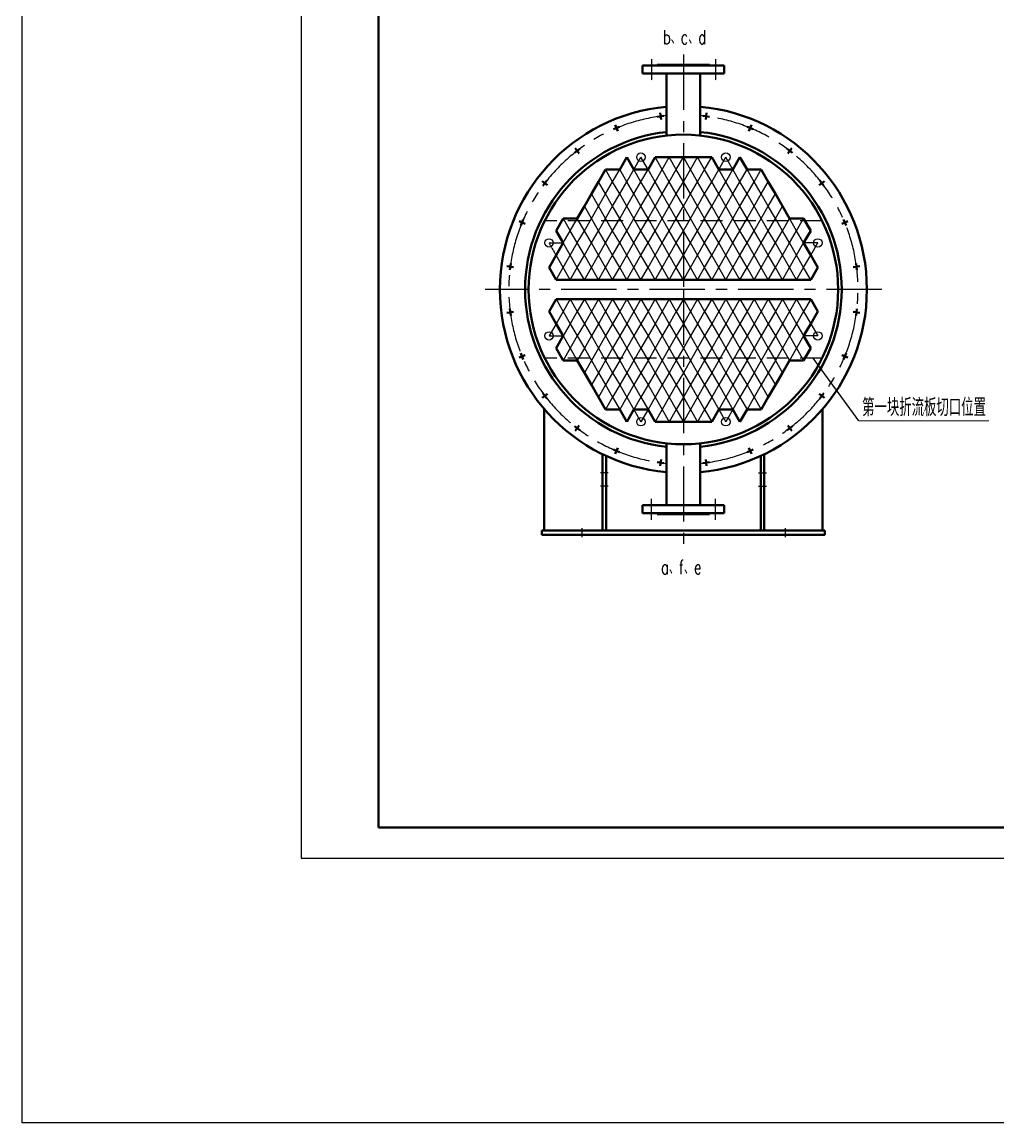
# Model space of a CAD drawing. Header units: millimetres. Extents: x -31412 to -3120, y -19513 to 5955.
# Drawn here: x -31412 to -29204, y -19513 to -17023 of the extents above; entities that cross this region are included whole.
import ezdxf

# ---------------------------------------------------------------- set-up
doc = ezdxf.new("R2010")
doc.units = ezdxf.units.MM
doc.linetypes.add('CENTER', pattern=[2, 1.25, -0.25, 0.25, -0.25])
doc.linetypes.add('DASHED', pattern=[0.75, 0.5, -0.25])
for name, color, linetype in [('CEN', 1, 'CENTER'), ('THN', 1, 'Continuous'), ('虚线', 4, 'DASHED')]:
    doc.layers.add(name, color=color, linetype=linetype)
for name, color, linetype, lineweight in [('文字层', 40, 'Continuous', 20), ('细线层', 11, 'Continuous', 25), ('边框+粗实线层', 2, 'Continuous', 40)]:
    doc.layers.add(name, color=color, linetype=linetype, lineweight=lineweight)
doc.styles.add('hztxt-0.8', font='romans.shx', dxfattribs={"width": 0.7, "bigfont": 'hztxt.shx'})

msp = doc.modelspace()

# ---------------------------------------------------------------- linework, layer by layer
at = {"layer": 'CEN', "ltscale": 100}
for p, q in [((-29915.855, -17096.988), (-29915.855, -17627.871)), ((-29467.165, -17627.871), (-30364.545, -17627.871)), ((-29915.855, -17627.871), (-29915.855, -18214.592))]:
    msp.add_line(p, q, dxfattribs=at)
at = {"layer": 'CEN'}
for p, q in [((-29988.355, -17106.871), (-29988.355, -17154.871)), ((-29843.355, -17106.871), (-29843.355, -17154.871)), ((-30219.855, -17522.732), (-30203.855, -17550.445)), ((-30219.855, -17522.732), (-30187.855, -17522.732)), ((-29611.855, -17522.732), (-29643.855, -17522.732)), ((-30219.855, -17733.009), (-30187.855, -17733.009)), ((-29611.855, -17733.009), (-29643.855, -17733.009)), ((-30085.855, -18042.871), (-30103.855, -18042.871)), ((-29745.855, -18042.871), (-29727.855, -18042.871)), ((-30085.855, -18072.871), (-30103.855, -18072.871)), ((-29745.855, -18072.871), (-29727.855, -18072.871)), ((-29988.355, -18148.871), (-29988.355, -18100.871)), ((-29843.355, -18148.871), (-29843.355, -18100.871)), ((-30145.855, -18167.871), (-30145.855, -18187.871)), ((-29685.855, -18167.871), (-29685.855, -18187.871))]:
    msp.add_line(p, q, dxfattribs=at)
at = {"layer": 'CEN', "ltscale": 100}
for start, end in [(95.520537, 264.479463), (275.520537, 84.479463)]:
    msp.add_arc((-29915.855, -17627.871), 395, start, end, dxfattribs=at)
at = {"layer": 'THN'}
for p, q in [((-30027.855, -17356.455), (-30011.855, -17328.742)), ((-29995.855, -17356.455), (-30011.855, -17328.742)), ((-29963.855, -17356.455), (-29979.855, -17328.742)), ((-29963.855, -17356.455), (-29947.855, -17328.742)), ((-29931.855, -17356.455), (-29947.855, -17328.742)), ((-29931.855, -17356.455), (-29915.855, -17328.742)), ((-29899.855, -17356.455), (-29915.855, -17328.742)), ((-29899.855, -17356.455), (-29883.855, -17328.742)), ((-29867.855, -17356.455), (-29883.855, -17328.742)), ((-29867.855, -17356.455), (-29851.855, -17328.742)), ((-29835.855, -17356.455), (-29819.855, -17328.742)), ((-29803.855, -17356.455), (-29819.855, -17328.742)), ((-30075.855, -17384.168), (-30091.855, -17356.455)), ((-30075.855, -17384.168), (-30059.855, -17356.455)), ((-30043.855, -17384.168), (-30059.855, -17356.455)), ((-30043.855, -17384.168), (-30027.855, -17356.455)), ((-30011.855, -17384.168), (-30027.855, -17356.455)), ((-30011.855, -17384.168), (-29995.855, -17356.455)), ((-29979.855, -17384.168), (-29995.855, -17356.455)), ((-29979.855, -17384.168), (-29963.855, -17356.455)), ((-29947.855, -17384.168), (-29963.855, -17356.455)), ((-29947.855, -17384.168), (-29931.855, -17356.455)), ((-29915.855, -17384.168), (-29931.855, -17356.455)), ((-29915.855, -17384.168), (-29899.855, -17356.455)), ((-29883.855, -17384.168), (-29899.855, -17356.455)), ((-29883.855, -17384.168), (-29867.855, -17356.455)), ((-29851.855, -17384.168), (-29867.855, -17356.455)), ((-29851.855, -17384.168), (-29835.855, -17356.455)), ((-29819.855, -17384.168), (-29835.855, -17356.455)), ((-29819.855, -17384.168), (-29803.855, -17356.455)), ((-29787.855, -17384.168), (-29803.855, -17356.455)), ((-29787.855, -17384.168), (-29771.855, -17356.455)), ((-29755.855, -17384.168), (-29771.855, -17356.455)), ((-29755.855, -17384.168), (-29739.855, -17356.455)), ((-30091.855, -17411.881), (-30107.855, -17384.168)), ((-30091.855, -17411.881), (-30075.855, -17384.168)), ((-30059.855, -17411.881), (-30075.855, -17384.168)), ((-30059.855, -17411.881), (-30043.855, -17384.168)), ((-30027.855, -17411.881), (-30043.855, -17384.168)), ((-30027.855, -17411.881), (-30011.855, -17384.168)), ((-29995.855, -17411.881), (-30011.855, -17384.168)), ((-29995.855, -17411.881), (-29979.855, -17384.168)), ((-29963.855, -17411.881), (-29979.855, -17384.168)), ((-29963.855, -17411.881), (-29947.855, -17384.168)), ((-29931.855, -17411.881), (-29947.855, -17384.168)), ((-29931.855, -17411.881), (-29915.855, -17384.168)), ((-29899.855, -17411.881), (-29915.855, -17384.168)), ((-29899.855, -17411.881), (-29883.855, -17384.168)), ((-29867.855, -17411.881), (-29883.855, -17384.168)), ((-29867.855, -17411.881), (-29851.855, -17384.168)), ((-29835.855, -17411.881), (-29851.855, -17384.168)), ((-29835.855, -17411.881), (-29819.855, -17384.168)), ((-29803.855, -17411.881), (-29819.855, -17384.168)), ((-29803.855, -17411.881), (-29787.855, -17384.168)), ((-29771.855, -17411.881), (-29787.855, -17384.168)), ((-29771.855, -17411.881), (-29755.855, -17384.168)), ((-29739.855, -17411.881), (-29755.855, -17384.168)), ((-29739.855, -17411.881), (-29723.855, -17384.168)), ((-30139.855, -17439.594), (-30123.855, -17411.881)), ((-30107.855, -17439.594), (-30123.855, -17411.881)), ((-30107.855, -17439.594), (-30091.855, -17411.881)), ((-30075.855, -17439.594), (-30091.855, -17411.881)), ((-30075.855, -17439.594), (-30059.855, -17411.881)), ((-30043.855, -17439.594), (-30059.855, -17411.881)), ((-30043.855, -17439.594), (-30027.855, -17411.881)), ((-30011.855, -17439.594), (-30027.855, -17411.881)), ((-30011.855, -17439.594), (-29995.855, -17411.881)), ((-29979.855, -17439.594), (-29995.855, -17411.881)), ((-29979.855, -17439.594), (-29963.855, -17411.881)), ((-29947.855, -17439.594), (-29963.855, -17411.881)), ((-29947.855, -17439.594), (-29931.855, -17411.881)), ((-29915.855, -17439.594), (-29931.855, -17411.881)), ((-29915.855, -17439.594), (-29899.855, -17411.881)), ((-29883.855, -17439.594), (-29899.855, -17411.881)), ((-29883.855, -17439.594), (-29867.855, -17411.881)), ((-29851.855, -17439.594), (-29867.855, -17411.881)), ((-29851.855, -17439.594), (-29835.855, -17411.881)), ((-29819.855, -17439.594), (-29835.855, -17411.881)), ((-29819.855, -17439.594), (-29803.855, -17411.881)), ((-29787.855, -17439.594), (-29803.855, -17411.881)), ((-29787.855, -17439.594), (-29771.855, -17411.881)), ((-29755.855, -17439.594), (-29771.855, -17411.881)), ((-29755.855, -17439.594), (-29739.855, -17411.881)), ((-29723.855, -17439.594), (-29739.855, -17411.881)), ((-29723.855, -17439.594), (-29707.855, -17411.881)), ((-30171.855, -17495.019), (-30139.855, -17439.594)), ((-30123.855, -17467.307), (-30139.855, -17439.594)), ((-30123.855, -17467.307), (-30107.855, -17439.594)), ((-30091.855, -17467.307), (-30107.855, -17439.594)), ((-30091.855, -17467.307), (-30075.855, -17439.594)), ((-30059.855, -17467.307), (-30075.855, -17439.594)), ((-30059.855, -17467.307), (-30043.855, -17439.594)), ((-30027.855, -17467.307), (-30043.855, -17439.594)), ((-30027.855, -17467.307), (-30011.855, -17439.594)), ((-29995.855, -17467.307), (-30011.855, -17439.594)), ((-29995.855, -17467.307), (-29979.855, -17439.594)), ((-29963.855, -17467.307), (-29979.855, -17439.594)), ((-29963.855, -17467.307), (-29947.855, -17439.594)), ((-29931.855, -17467.307), (-29947.855, -17439.594)), ((-29931.855, -17467.307), (-29915.855, -17439.594)), ((-29899.855, -17467.307), (-29915.855, -17439.594)), ((-29899.855, -17467.307), (-29883.855, -17439.594)), ((-29867.855, -17467.307), (-29883.855, -17439.594)), ((-29867.855, -17467.307), (-29851.855, -17439.594)), ((-29835.855, -17467.307), (-29851.855, -17439.594)), ((-29835.855, -17467.307), (-29819.855, -17439.594)), ((-29803.855, -17467.307), (-29819.855, -17439.594)), ((-29803.855, -17467.307), (-29787.855, -17439.594)), ((-29771.855, -17467.307), (-29787.855, -17439.594)), ((-29771.855, -17467.307), (-29755.855, -17439.594)), ((-29739.855, -17467.307), (-29755.855, -17439.594)), ((-29739.855, -17467.307), (-29723.855, -17439.594)), ((-29707.855, -17467.307), (-29723.855, -17439.594)), ((-29707.855, -17467.307), (-29691.855, -17439.594)), ((-29675.855, -17467.307), (-29691.855, -17439.594)), ((-30187.855, -17467.307), (-30171.855, -17495.019)), ((-30139.855, -17495.019), (-30155.855, -17467.307)), ((-30139.855, -17495.019), (-30123.855, -17467.307)), ((-30107.855, -17495.019), (-30123.855, -17467.307)), ((-30107.855, -17495.019), (-30091.855, -17467.307)), ((-30075.855, -17495.019), (-30091.855, -17467.307)), ((-30075.855, -17495.019), (-30059.855, -17467.307)), ((-30043.855, -17495.019), (-30059.855, -17467.307)), ((-30043.855, -17495.019), (-30027.855, -17467.307)), ((-30011.855, -17495.019), (-30027.855, -17467.307)), ((-30011.855, -17495.019), (-29995.855, -17467.307)), ((-29979.855, -17495.019), (-29995.855, -17467.307)), ((-29979.855, -17495.019), (-29963.855, -17467.307)), ((-29947.855, -17495.019), (-29963.855, -17467.307)), ((-29947.855, -17495.019), (-29931.855, -17467.307)), ((-29915.855, -17495.019), (-29931.855, -17467.307)), ((-29915.855, -17495.019), (-29899.855, -17467.307)), ((-29883.855, -17495.019), (-29899.855, -17467.307)), ((-29883.855, -17495.019), (-29867.855, -17467.307)), ((-29851.855, -17495.019), (-29867.855, -17467.307)), ((-29851.855, -17495.019), (-29835.855, -17467.307)), ((-29819.855, -17495.019), (-29835.855, -17467.307)), ((-29819.855, -17495.019), (-29803.855, -17467.307)), ((-29787.855, -17495.019), (-29803.855, -17467.307)), ((-29787.855, -17495.019), (-29771.855, -17467.307)), ((-29755.855, -17495.019), (-29771.855, -17467.307)), ((-29755.855, -17495.019), (-29739.855, -17467.307)), ((-29723.855, -17495.019), (-29739.855, -17467.307)), ((-29723.855, -17495.019), (-29707.855, -17467.307)), ((-29691.855, -17495.019), (-29707.855, -17467.307)), ((-29691.855, -17495.019), (-29675.855, -17467.307)), ((-29659.855, -17495.019), (-29675.855, -17467.307)), ((-29659.855, -17495.019), (-29643.855, -17467.307)), ((-30187.855, -17522.732), (-30171.855, -17495.019)), ((-30139.855, -17550.445), (-30171.855, -17495.019)), ((-30155.855, -17522.732), (-30139.855, -17495.019)), ((-30123.855, -17522.732), (-30139.855, -17495.019)), ((-30123.855, -17522.732), (-30107.855, -17495.019)), ((-30091.855, -17522.732), (-30107.855, -17495.019)), ((-30091.855, -17522.732), (-30075.855, -17495.019)), ((-30059.855, -17522.732), (-30075.855, -17495.019)), ((-30059.855, -17522.732), (-30043.855, -17495.019)), ((-30027.855, -17522.732), (-30043.855, -17495.019)), ((-30027.855, -17522.732), (-30011.855, -17495.019)), ((-29995.855, -17522.732), (-30011.855, -17495.019)), ((-29995.855, -17522.732), (-29979.855, -17495.019)), ((-29963.855, -17522.732), (-29979.855, -17495.019)), ((-29963.855, -17522.732), (-29947.855, -17495.019)), ((-29931.855, -17522.732), (-29947.855, -17495.019)), ((-29931.855, -17522.732), (-29915.855, -17495.019)), ((-29899.855, -17522.732), (-29915.855, -17495.019)), ((-29899.855, -17522.732), (-29883.855, -17495.019)), ((-29867.855, -17522.732), (-29883.855, -17495.019)), ((-29867.855, -17522.732), (-29851.855, -17495.019)), ((-29835.855, -17522.732), (-29851.855, -17495.019)), ((-29835.855, -17522.732), (-29819.855, -17495.019)), ((-29803.855, -17522.732), (-29819.855, -17495.019)), ((-29803.855, -17522.732), (-29787.855, -17495.019)), ((-29771.855, -17522.732), (-29787.855, -17495.019)), ((-29771.855, -17522.732), (-29755.855, -17495.019)), ((-29739.855, -17522.732), (-29755.855, -17495.019)), ((-29739.855, -17522.732), (-29723.855, -17495.019)), ((-29707.855, -17522.732), (-29723.855, -17495.019)), ((-29707.855, -17522.732), (-29691.855, -17495.019)), ((-29675.855, -17522.732), (-29691.855, -17495.019)), ((-29675.855, -17522.732), (-29659.855, -17495.019)), ((-29643.855, -17522.732), (-29659.855, -17495.019)), ((-30171.855, -17550.445), (-30187.855, -17522.732)), ((-30171.855, -17550.445), (-30155.855, -17522.732)), ((-30139.855, -17550.445), (-30123.855, -17522.732)), ((-30107.855, -17550.445), (-30123.855, -17522.732)), ((-30107.855, -17550.445), (-30091.855, -17522.732)), ((-30075.855, -17550.445), (-30091.855, -17522.732)), ((-30075.855, -17550.445), (-30059.855, -17522.732)), ((-30043.855, -17550.445), (-30059.855, -17522.732)), ((-30043.855, -17550.445), (-30027.855, -17522.732)), ((-30011.855, -17550.445), (-30027.855, -17522.732)), ((-30011.855, -17550.445), (-29995.855, -17522.732)), ((-29979.855, -17550.445), (-29995.855, -17522.732)), ((-29979.855, -17550.445), (-29963.855, -17522.732)), ((-29947.855, -17550.445), (-29963.855, -17522.732)), ((-29947.855, -17550.445), (-29931.855, -17522.732)), ((-29915.855, -17550.445), (-29931.855, -17522.732)), ((-29915.855, -17550.445), (-29899.855, -17522.732)), ((-29883.855, -17550.445), (-29899.855, -17522.732)), ((-29883.855, -17550.445), (-29867.855, -17522.732)), ((-29851.855, -17550.445), (-29867.855, -17522.732)), ((-29851.855, -17550.445), (-29835.855, -17522.732)), ((-29819.855, -17550.445), (-29835.855, -17522.732)), ((-29819.855, -17550.445), (-29803.855, -17522.732)), ((-29787.855, -17550.445), (-29803.855, -17522.732)), ((-29787.855, -17550.445), (-29771.855, -17522.732)), ((-29755.855, -17550.445), (-29771.855, -17522.732)), ((-29755.855, -17550.445), (-29739.855, -17522.732)), ((-29723.855, -17550.445), (-29739.855, -17522.732)), ((-29723.855, -17550.445), (-29707.855, -17522.732)), ((-29691.855, -17550.445), (-29707.855, -17522.732)), ((-29691.855, -17550.445), (-29675.855, -17522.732)), ((-29659.855, -17550.445), (-29675.855, -17522.732)), ((-29659.855, -17550.445), (-29643.855, -17522.732)), ((-29627.855, -17550.445), (-29611.855, -17522.732)), ((-30187.855, -17578.158), (-30203.855, -17550.445)), ((-30187.855, -17578.158), (-30171.855, -17550.445)), ((-30155.855, -17578.158), (-30171.855, -17550.445)), ((-30155.855, -17578.158), (-30139.855, -17550.445)), ((-30123.855, -17578.158), (-30139.855, -17550.445)), ((-30123.855, -17578.158), (-30107.855, -17550.445)), ((-30091.855, -17578.158), (-30107.855, -17550.445)), ((-30091.855, -17578.158), (-30075.855, -17550.445)), ((-30059.855, -17578.158), (-30075.855, -17550.445)), ((-30059.855, -17578.158), (-30043.855, -17550.445)), ((-30027.855, -17578.158), (-30043.855, -17550.445)), ((-30027.855, -17578.158), (-30011.855, -17550.445)), ((-29995.855, -17578.158), (-30011.855, -17550.445)), ((-29995.855, -17578.158), (-29979.855, -17550.445)), ((-29963.855, -17578.158), (-29979.855, -17550.445)), ((-29963.855, -17578.158), (-29947.855, -17550.445)), ((-29931.855, -17578.158), (-29947.855, -17550.445)), ((-29931.855, -17578.158), (-29915.855, -17550.445)), ((-29899.855, -17578.158), (-29915.855, -17550.445)), ((-29899.855, -17578.158), (-29883.855, -17550.445)), ((-29867.855, -17578.158), (-29883.855, -17550.445)), ((-29867.855, -17578.158), (-29851.855, -17550.445)), ((-29835.855, -17578.158), (-29851.855, -17550.445)), ((-29835.855, -17578.158), (-29819.855, -17550.445)), ((-29803.855, -17578.158), (-29819.855, -17550.445)), ((-29803.855, -17578.158), (-29787.855, -17550.445)), ((-29771.855, -17578.158), (-29787.855, -17550.445)), ((-29771.855, -17578.158), (-29755.855, -17550.445)), ((-29739.855, -17578.158), (-29755.855, -17550.445)), ((-29739.855, -17578.158), (-29723.855, -17550.445)), ((-29707.855, -17578.158), (-29723.855, -17550.445)), ((-29707.855, -17578.158), (-29691.855, -17550.445)), ((-29675.855, -17578.158), (-29691.855, -17550.445)), ((-29675.855, -17578.158), (-29659.855, -17550.445)), ((-29643.855, -17578.158), (-29659.855, -17550.445)), ((-29643.855, -17578.158), (-29627.855, -17550.445)), ((-30203.855, -17605.871), (-30187.855, -17578.158)), ((-30171.855, -17605.871), (-30187.855, -17578.158)), ((-30171.855, -17605.871), (-30155.855, -17578.158)), ((-30139.855, -17605.871), (-30155.855, -17578.158)), ((-30139.855, -17605.871), (-30123.855, -17578.158)), ((-30107.855, -17605.871), (-30123.855, -17578.158)), ((-30107.855, -17605.871), (-30091.855, -17578.158)), ((-30075.855, -17605.871), (-30091.855, -17578.158)), ((-30075.855, -17605.871), (-30059.855, -17578.158)), ((-30043.855, -17605.871), (-30059.855, -17578.158)), ((-30043.855, -17605.871), (-30027.855, -17578.158)), ((-30011.855, -17605.871), (-30027.855, -17578.158)), ((-30011.855, -17605.871), (-29995.855, -17578.158)), ((-29979.855, -17605.871), (-29995.855, -17578.158)), ((-29979.855, -17605.871), (-29963.855, -17578.158)), ((-29947.855, -17605.871), (-29963.855, -17578.158)), ((-29947.855, -17605.871), (-29931.855, -17578.158)), ((-29915.855, -17605.871), (-29931.855, -17578.158)), ((-29915.855, -17605.871), (-29899.855, -17578.158)), ((-29883.855, -17605.871), (-29899.855, -17578.158)), ((-29883.855, -17605.871), (-29867.855, -17578.158)), ((-29851.855, -17605.871), (-29867.855, -17578.158)), ((-29851.855, -17605.871), (-29835.855, -17578.158)), ((-29819.855, -17605.871), (-29835.855, -17578.158)), ((-29819.855, -17605.871), (-29803.855, -17578.158)), ((-29787.855, -17605.871), (-29803.855, -17578.158)), ((-29787.855, -17605.871), (-29771.855, -17578.158)), ((-29755.855, -17605.871), (-29771.855, -17578.158)), ((-29755.855, -17605.871), (-29739.855, -17578.158)), ((-29723.855, -17605.871), (-29739.855, -17578.158)), ((-29723.855, -17605.871), (-29707.855, -17578.158)), ((-29691.855, -17605.871), (-29707.855, -17578.158)), ((-29691.855, -17605.871), (-29675.855, -17578.158)), ((-29659.855, -17605.871), (-29675.855, -17578.158)), ((-29659.855, -17605.871), (-29643.855, -17578.158)), ((-29627.855, -17605.871), (-29643.855, -17578.158)), ((-30203.855, -17649.871), (-30187.855, -17677.583)), ((-30171.855, -17649.871), (-30187.855, -17677.583)), ((-30171.855, -17649.871), (-30155.855, -17677.583)), ((-30139.855, -17649.871), (-30155.855, -17677.583)), ((-30139.855, -17649.871), (-30123.855, -17677.583)), ((-30107.855, -17649.871), (-30123.855, -17677.583)), ((-30107.855, -17649.871), (-30091.855, -17677.583)), ((-30075.855, -17649.871), (-30091.855, -17677.583)), ((-30075.855, -17649.871), (-30059.855, -17677.583)), ((-30043.855, -17649.871), (-30059.855, -17677.583)), ((-30043.855, -17649.871), (-30027.855, -17677.583)), ((-30011.855, -17649.871), (-30027.855, -17677.583)), ((-30011.855, -17649.871), (-29995.855, -17677.583)), ((-29979.855, -17649.871), (-29995.855, -17677.583)), ((-29979.855, -17649.871), (-29963.855, -17677.583)), ((-29947.855, -17649.871), (-29963.855, -17677.583)), ((-29947.855, -17649.871), (-29931.855, -17677.583)), ((-29915.855, -17649.871), (-29931.855, -17677.583)), ((-29915.855, -17649.871), (-29899.855, -17677.583)), ((-29883.855, -17649.871), (-29899.855, -17677.583)), ((-29883.855, -17649.871), (-29867.855, -17677.583)), ((-29851.855, -17649.871), (-29867.855, -17677.583)), ((-29851.855, -17649.871), (-29835.855, -17677.583)), ((-29819.855, -17649.871), (-29835.855, -17677.583)), ((-29819.855, -17649.871), (-29803.855, -17677.583)), ((-29787.855, -17649.871), (-29803.855, -17677.583)), ((-29787.855, -17649.871), (-29771.855, -17677.583)), ((-29755.855, -17649.871), (-29771.855, -17677.583)), ((-29755.855, -17649.871), (-29739.855, -17677.583)), ((-29723.855, -17649.871), (-29739.855, -17677.583)), ((-29723.855, -17649.871), (-29707.855, -17677.583)), ((-29691.855, -17649.871), (-29707.855, -17677.583)), ((-29691.855, -17649.871), (-29675.855, -17677.583)), ((-29659.855, -17649.871), (-29675.855, -17677.583)), ((-29659.855, -17649.871), (-29643.855, -17677.583)), ((-29627.855, -17649.871), (-29643.855, -17677.583)), ((-30187.855, -17677.583), (-30203.855, -17705.296)), ((-30187.855, -17677.583), (-30171.855, -17705.296)), ((-30155.855, -17677.583), (-30171.855, -17705.296)), ((-30155.855, -17677.583), (-30139.855, -17705.296)), ((-30123.855, -17677.583), (-30139.855, -17705.296)), ((-30123.855, -17677.583), (-30107.855, -17705.296)), ((-30091.855, -17677.583), (-30107.855, -17705.296)), ((-30091.855, -17677.583), (-30075.855, -17705.296)), ((-30059.855, -17677.583), (-30075.855, -17705.296)), ((-30059.855, -17677.583), (-30043.855, -17705.296)), ((-30027.855, -17677.583), (-30043.855, -17705.296)), ((-30027.855, -17677.583), (-30011.855, -17705.296)), ((-29995.855, -17677.583), (-30011.855, -17705.296)), ((-29995.855, -17677.583), (-29979.855, -17705.296)), ((-29963.855, -17677.583), (-29979.855, -17705.296)), ((-29963.855, -17677.583), (-29947.855, -17705.296)), ((-29931.855, -17677.583), (-29947.855, -17705.296)), ((-29931.855, -17677.583), (-29915.855, -17705.296)), ((-29899.855, -17677.583), (-29915.855, -17705.296)), ((-29899.855, -17677.583), (-29883.855, -17705.296)), ((-29867.855, -17677.583), (-29883.855, -17705.296)), ((-29867.855, -17677.583), (-29851.855, -17705.296)), ((-29835.855, -17677.583), (-29851.855, -17705.296)), ((-29835.855, -17677.583), (-29819.855, -17705.296)), ((-29803.855, -17677.583), (-29819.855, -17705.296)), ((-29803.855, -17677.583), (-29787.855, -17705.296)), ((-29771.855, -17677.583), (-29787.855, -17705.296)), ((-29771.855, -17677.583), (-29755.855, -17705.296)), ((-29739.855, -17677.583), (-29755.855, -17705.296)), ((-29739.855, -17677.583), (-29723.855, -17705.296)), ((-29707.855, -17677.583), (-29723.855, -17705.296)), ((-29707.855, -17677.583), (-29691.855, -17705.296)), ((-29675.855, -17677.583), (-29691.855, -17705.296)), ((-29675.855, -17677.583), (-29659.855, -17705.296)), ((-29643.855, -17677.583), (-29659.855, -17705.296)), ((-29643.855, -17677.583), (-29627.855, -17705.296)), ((-30203.855, -17705.296), (-30219.855, -17733.009)), ((-30171.855, -17705.296), (-30187.855, -17733.009)), ((-30171.855, -17705.296), (-30155.855, -17733.009)), ((-30139.855, -17705.296), (-30155.855, -17733.009)), ((-30139.855, -17705.296), (-30123.855, -17733.009)), ((-30107.855, -17705.296), (-30123.855, -17733.009)), ((-30107.855, -17705.296), (-30091.855, -17733.009)), ((-30075.855, -17705.296), (-30091.855, -17733.009)), ((-30075.855, -17705.296), (-30059.855, -17733.009)), ((-30043.855, -17705.296), (-30059.855, -17733.009)), ((-30043.855, -17705.296), (-30027.855, -17733.009)), ((-30011.855, -17705.296), (-30027.855, -17733.009)), ((-30011.855, -17705.296), (-29995.855, -17733.009)), ((-29979.855, -17705.296), (-29995.855, -17733.009)), ((-29979.855, -17705.296), (-29963.855, -17733.009)), ((-29947.855, -17705.296), (-29963.855, -17733.009)), ((-29947.855, -17705.296), (-29931.855, -17733.009)), ((-29915.855, -17705.296), (-29931.855, -17733.009)), ((-29915.855, -17705.296), (-29899.855, -17733.009)), ((-29883.855, -17705.296), (-29899.855, -17733.009)), ((-29883.855, -17705.296), (-29867.855, -17733.009)), ((-29851.855, -17705.296), (-29867.855, -17733.009)), ((-29851.855, -17705.296), (-29835.855, -17733.009)), ((-29819.855, -17705.296), (-29835.855, -17733.009)), ((-29819.855, -17705.296), (-29803.855, -17733.009)), ((-29787.855, -17705.296), (-29803.855, -17733.009)), ((-29787.855, -17705.296), (-29771.855, -17733.009)), ((-29755.855, -17705.296), (-29771.855, -17733.009)), ((-29755.855, -17705.296), (-29739.855, -17733.009)), ((-29723.855, -17705.296), (-29739.855, -17733.009)), ((-29723.855, -17705.296), (-29707.855, -17733.009)), ((-29691.855, -17705.296), (-29707.855, -17733.009)), ((-29691.855, -17705.296), (-29675.855, -17733.009)), ((-29659.855, -17705.296), (-29675.855, -17733.009)), ((-29659.855, -17705.296), (-29643.855, -17733.009)), ((-29627.855, -17705.296), (-29611.855, -17733.009)), ((-30187.855, -17733.009), (-30171.855, -17760.722)), ((-30155.855, -17733.009), (-30171.855, -17760.722)), ((-30155.855, -17733.009), (-30139.855, -17760.722)), ((-30123.855, -17733.009), (-30139.855, -17760.722)), ((-30123.855, -17733.009), (-30107.855, -17760.722)), ((-30091.855, -17733.009), (-30107.855, -17760.722)), ((-30091.855, -17733.009), (-30075.855, -17760.722)), ((-30059.855, -17733.009), (-30075.855, -17760.722)), ((-30059.855, -17733.009), (-30043.855, -17760.722)), ((-30027.855, -17733.009), (-30043.855, -17760.722)), ((-30027.855, -17733.009), (-30011.855, -17760.722)), ((-29995.855, -17733.009), (-30011.855, -17760.722)), ((-29995.855, -17733.009), (-29979.855, -17760.722)), ((-29963.855, -17733.009), (-29979.855, -17760.722)), ((-29963.855, -17733.009), (-29947.855, -17760.722)), ((-29931.855, -17733.009), (-29947.855, -17760.722)), ((-29931.855, -17733.009), (-29915.855, -17760.722)), ((-29899.855, -17733.009), (-29915.855, -17760.722)), ((-29899.855, -17733.009), (-29883.855, -17760.722)), ((-29867.855, -17733.009), (-29883.855, -17760.722)), ((-29867.855, -17733.009), (-29851.855, -17760.722)), ((-29835.855, -17733.009), (-29851.855, -17760.722)), ((-29835.855, -17733.009), (-29819.855, -17760.722)), ((-29803.855, -17733.009), (-29819.855, -17760.722)), ((-29803.855, -17733.009), (-29787.855, -17760.722)), ((-29771.855, -17733.009), (-29787.855, -17760.722)), ((-29771.855, -17733.009), (-29755.855, -17760.722)), ((-29739.855, -17733.009), (-29755.855, -17760.722)), ((-29739.855, -17733.009), (-29723.855, -17760.722)), ((-29707.855, -17733.009), (-29723.855, -17760.722)), ((-29707.855, -17733.009), (-29691.855, -17760.722)), ((-29675.855, -17733.009), (-29691.855, -17760.722)), ((-29675.855, -17733.009), (-29659.855, -17760.722)), ((-29643.855, -17733.009), (-29659.855, -17760.722)), ((-30171.855, -17760.722), (-30187.855, -17788.435)), ((-30171.855, -17760.722), (-30155.855, -17788.435)), ((-30139.855, -17760.722), (-30155.855, -17788.435)), ((-30139.855, -17760.722), (-30123.855, -17788.435)), ((-30107.855, -17760.722), (-30123.855, -17788.435)), ((-30107.855, -17760.722), (-30091.855, -17788.435)), ((-30075.855, -17760.722), (-30091.855, -17788.435)), ((-30075.855, -17760.722), (-30059.855, -17788.435)), ((-30043.855, -17760.722), (-30059.855, -17788.435)), ((-30043.855, -17760.722), (-30027.855, -17788.435)), ((-30011.855, -17760.722), (-30027.855, -17788.435)), ((-30011.855, -17760.722), (-29995.855, -17788.435)), ((-29979.855, -17760.722), (-29995.855, -17788.435)), ((-29979.855, -17760.722), (-29963.855, -17788.435)), ((-29947.855, -17760.722), (-29963.855, -17788.435)), ((-29947.855, -17760.722), (-29931.855, -17788.435)), ((-29915.855, -17760.722), (-29931.855, -17788.435)), ((-29915.855, -17760.722), (-29899.855, -17788.435)), ((-29883.855, -17760.722), (-29899.855, -17788.435)), ((-29883.855, -17760.722), (-29867.855, -17788.435)), ((-29851.855, -17760.722), (-29867.855, -17788.435)), ((-29851.855, -17760.722), (-29835.855, -17788.435)), ((-29819.855, -17760.722), (-29835.855, -17788.435)), ((-29819.855, -17760.722), (-29803.855, -17788.435)), ((-29787.855, -17760.722), (-29803.855, -17788.435)), ((-29787.855, -17760.722), (-29771.855, -17788.435)), ((-29755.855, -17760.722), (-29771.855, -17788.435)), ((-29755.855, -17760.722), (-29739.855, -17788.435)), ((-29723.855, -17760.722), (-29739.855, -17788.435)), ((-29723.855, -17760.722), (-29707.855, -17788.435)), ((-29691.855, -17760.722), (-29707.855, -17788.435)), ((-29691.855, -17760.722), (-29675.855, -17788.435)), ((-29659.855, -17760.722), (-29675.855, -17788.435)), ((-29659.855, -17760.722), (-29643.855, -17788.435)), ((-30155.855, -17788.435), (-30139.855, -17816.147)), ((-30123.855, -17788.435), (-30139.855, -17816.147)), ((-30123.855, -17788.435), (-30107.855, -17816.147)), ((-30091.855, -17788.435), (-30107.855, -17816.147)), ((-30091.855, -17788.435), (-30075.855, -17816.147)), ((-30059.855, -17788.435), (-30075.855, -17816.147)), ((-30059.855, -17788.435), (-30043.855, -17816.147)), ((-30027.855, -17788.435), (-30043.855, -17816.147)), ((-30027.855, -17788.435), (-30011.855, -17816.147)), ((-29995.855, -17788.435), (-30011.855, -17816.147)), ((-29995.855, -17788.435), (-29979.855, -17816.147)), ((-29963.855, -17788.435), (-29979.855, -17816.147)), ((-29963.855, -17788.435), (-29947.855, -17816.147)), ((-29931.855, -17788.435), (-29947.855, -17816.147)), ((-29931.855, -17788.435), (-29915.855, -17816.147)), ((-29899.855, -17788.435), (-29915.855, -17816.147)), ((-29899.855, -17788.435), (-29883.855, -17816.147)), ((-29867.855, -17788.435), (-29883.855, -17816.147)), ((-29867.855, -17788.435), (-29851.855, -17816.147)), ((-29835.855, -17788.435), (-29851.855, -17816.147)), ((-29835.855, -17788.435), (-29819.855, -17816.147)), ((-29803.855, -17788.435), (-29819.855, -17816.147)), ((-29803.855, -17788.435), (-29787.855, -17816.147)), ((-29771.855, -17788.435), (-29787.855, -17816.147)), ((-29771.855, -17788.435), (-29755.855, -17816.147)), ((-29739.855, -17788.435), (-29755.855, -17816.147)), ((-29739.855, -17788.435), (-29723.855, -17816.147)), ((-29707.855, -17788.435), (-29723.855, -17816.147)), ((-29707.855, -17788.435), (-29691.855, -17816.147)), ((-29675.855, -17788.435), (-29691.855, -17816.147)), ((-30139.855, -17816.147), (-30123.855, -17843.86)), ((-30107.855, -17816.147), (-30123.855, -17843.86)), ((-30107.855, -17816.147), (-30091.855, -17843.86)), ((-30075.855, -17816.147), (-30091.855, -17843.86)), ((-30075.855, -17816.147), (-30059.855, -17843.86)), ((-30043.855, -17816.147), (-30059.855, -17843.86)), ((-30043.855, -17816.147), (-30027.855, -17843.86)), ((-30011.855, -17816.147), (-30027.855, -17843.86)), ((-30011.855, -17816.147), (-29995.855, -17843.86)), ((-29979.855, -17816.147), (-29995.855, -17843.86)), ((-29979.855, -17816.147), (-29963.855, -17843.86)), ((-29947.855, -17816.147), (-29963.855, -17843.86)), ((-29947.855, -17816.147), (-29931.855, -17843.86)), ((-29915.855, -17816.147), (-29931.855, -17843.86)), ((-29915.855, -17816.147), (-29899.855, -17843.86)), ((-29883.855, -17816.147), (-29899.855, -17843.86)), ((-29883.855, -17816.147), (-29867.855, -17843.86)), ((-29851.855, -17816.147), (-29867.855, -17843.86)), ((-29851.855, -17816.147), (-29835.855, -17843.86)), ((-29819.855, -17816.147), (-29835.855, -17843.86)), ((-29819.855, -17816.147), (-29803.855, -17843.86)), ((-29787.855, -17816.147), (-29803.855, -17843.86)), ((-29787.855, -17816.147), (-29771.855, -17843.86)), ((-29755.855, -17816.147), (-29771.855, -17843.86)), ((-29755.855, -17816.147), (-29739.855, -17843.86)), ((-29723.855, -17816.147), (-29739.855, -17843.86)), ((-29723.855, -17816.147), (-29707.855, -17843.86)), ((-30091.855, -17843.86), (-30107.855, -17871.573)), ((-30091.855, -17843.86), (-30075.855, -17871.573)), ((-30059.855, -17843.86), (-30075.855, -17871.573)), ((-30059.855, -17843.86), (-30043.855, -17871.573)), ((-30027.855, -17843.86), (-30043.855, -17871.573)), ((-30027.855, -17843.86), (-30011.855, -17871.573)), ((-29995.855, -17843.86), (-30011.855, -17871.573)), ((-29995.855, -17843.86), (-29979.855, -17871.573)), ((-29963.855, -17843.86), (-29979.855, -17871.573)), ((-29963.855, -17843.86), (-29947.855, -17871.573)), ((-29931.855, -17843.86), (-29947.855, -17871.573)), ((-29931.855, -17843.86), (-29915.855, -17871.573)), ((-29899.855, -17843.86), (-29915.855, -17871.573)), ((-29899.855, -17843.86), (-29883.855, -17871.573)), ((-29867.855, -17843.86), (-29883.855, -17871.573)), ((-29867.855, -17843.86), (-29851.855, -17871.573)), ((-29835.855, -17843.86), (-29851.855, -17871.573)), ((-29835.855, -17843.86), (-29819.855, -17871.573)), ((-29803.855, -17843.86), (-29819.855, -17871.573)), ((-29803.855, -17843.86), (-29787.855, -17871.573)), ((-29771.855, -17843.86), (-29787.855, -17871.573)), ((-29771.855, -17843.86), (-29755.855, -17871.573)), ((-29739.855, -17843.86), (-29755.855, -17871.573)), ((-29739.855, -17843.86), (-29723.855, -17871.573)), ((-30075.855, -17871.573), (-30091.855, -17899.286)), ((-30075.855, -17871.573), (-30059.855, -17899.286)), ((-30043.855, -17871.573), (-30059.855, -17899.286)), ((-30043.855, -17871.573), (-30027.855, -17899.286)), ((-30011.855, -17871.573), (-30027.855, -17899.286)), ((-30011.855, -17871.573), (-29995.855, -17899.286)), ((-29979.855, -17871.573), (-29995.855, -17899.286)), ((-29979.855, -17871.573), (-29963.855, -17899.286)), ((-29947.855, -17871.573), (-29963.855, -17899.286)), ((-29947.855, -17871.573), (-29931.855, -17899.286)), ((-29915.855, -17871.573), (-29931.855, -17899.286)), ((-29915.855, -17871.573), (-29899.855, -17899.286)), ((-29883.855, -17871.573), (-29899.855, -17899.286)), ((-29883.855, -17871.573), (-29867.855, -17899.286)), ((-29851.855, -17871.573), (-29867.855, -17899.286)), ((-29851.855, -17871.573), (-29835.855, -17899.286)), ((-29819.855, -17871.573), (-29835.855, -17899.286)), ((-29819.855, -17871.573), (-29803.855, -17899.286)), ((-29787.855, -17871.573), (-29803.855, -17899.286)), ((-29787.855, -17871.573), (-29771.855, -17899.286)), ((-29755.855, -17871.573), (-29771.855, -17899.286)), ((-29755.855, -17871.573), (-29739.855, -17899.286)), ((-30027.855, -17899.286), (-30011.855, -17926.999)), ((-29995.855, -17899.286), (-30011.855, -17926.999)), ((-29963.855, -17899.286), (-29979.855, -17926.999)), ((-29963.855, -17899.286), (-29947.855, -17926.999)), ((-29931.855, -17899.286), (-29947.855, -17926.999)), ((-29931.855, -17899.286), (-29915.855, -17926.999)), ((-29899.855, -17899.286), (-29915.855, -17926.999)), ((-29899.855, -17899.286), (-29883.855, -17926.999)), ((-29867.855, -17899.286), (-29883.855, -17926.999)), ((-29867.855, -17899.286), (-29851.855, -17926.999)), ((-29835.855, -17899.286), (-29819.855, -17926.999)), ((-29803.855, -17899.286), (-29819.855, -17926.999))]:
    msp.add_line(p, q, dxfattribs=at)
at = {"layer": '文字层'}
msp.add_line((-29518.88, -17925.288), (-29224.943, -17925.288), dxfattribs=at)
at = {"layer": '细线层'}
msp.add_line((-29518.88, -17925.288), (-29622.455, -17782.871), dxfattribs=at)
msp.add_lwpolyline([(-31411.86, -12320.782), (-18409.432, -12320.782), (-18409.432, -19512.538), (-31411.86, -19512.538)], close=True, dxfattribs=at)
for points in [[(-30780.417, -14756.133), (-30780.417, -18914.133)], [(-30780.417, -18914.133), (-24893.417, -18914.133)]]:
    msp.add_lwpolyline(points, dxfattribs=at)
at = {"layer": '细线层', "color": 0}
for centre in [(-30011.855, -17328.742), (-29819.855, -17328.742), (-30219.855, -17522.732), (-29611.855, -17522.732), (-30219.855, -17733.009), (-29611.855, -17733.009), (-30011.855, -17926.999), (-29819.855, -17926.999)]:
    msp.add_circle(centre, 9.5, dxfattribs=at)
at = {"layer": '虚线', "ltscale": 100}
for p, q in [((-29602.047, -17472.871), (-30229.662, -17472.871)), ((-29602.047, -17782.871), (-30229.662, -17782.871))]:
    msp.add_line(p, q, dxfattribs=at)
at = {"layer": '边框+粗实线层'}
for p, q in [((-29823.355, -17121.871), (-30008.355, -17121.871)), ((-30008.355, -17121.871), (-30008.355, -17139.871)), ((-29856.855, -17119.871), (-29974.855, -17119.871)), ((-29974.855, -17119.871), (-29974.855, -17121.871)), ((-29856.855, -17119.871), (-29856.855, -17121.871)), ((-29823.355, -17121.871), (-29823.355, -17139.871)), ((-30008.355, -17139.871), (-29823.355, -17139.871)), ((-29953.855, -17139.871), (-29953.855, -17277.871)), ((-29877.855, -17139.871), (-29877.855, -17277.871)), ((-29974.848, -17237.229), (-29959.977, -17235.271)), ((-29968.392, -17228.814), (-29966.434, -17243.686)), ((-29871.733, -17235.271), (-29856.861, -17237.229)), ((-29863.318, -17228.814), (-29865.276, -17243.686)), ((-30073.944, -17265.808), (-30060.086, -17260.068)), ((-30069.885, -17256.009), (-30064.145, -17269.867)), ((-29771.624, -17260.068), (-29757.766, -17265.808)), ((-29761.825, -17256.009), (-29767.565, -17269.867)), ((-30162.266, -17319.062), (-30150.365, -17309.93)), ((-30160.881, -17308.546), (-30151.75, -17320.446)), ((-29681.344, -17309.93), (-29669.444, -17319.062)), ((-29670.828, -17308.546), (-29679.96, -17320.446)), ((-30059.855, -17356.455), (-30043.855, -17328.742)), ((-30043.855, -17328.742), (-30027.855, -17356.455)), ((-29995.855, -17356.455), (-29979.855, -17328.742)), ((-29979.855, -17328.742), (-29947.855, -17328.742)), ((-29947.855, -17328.742), (-29915.855, -17328.742)), ((-29883.855, -17328.742), (-29915.855, -17328.742)), ((-29851.855, -17328.742), (-29883.855, -17328.742)), ((-29835.855, -17356.455), (-29851.855, -17328.742)), ((-29803.855, -17356.455), (-29787.855, -17328.742)), ((-29771.855, -17356.455), (-29787.855, -17328.742)), ((-30107.855, -17384.168), (-30091.855, -17356.455)), ((-30091.855, -17356.455), (-30059.855, -17356.455)), ((-29995.855, -17356.455), (-30027.855, -17356.455)), ((-29835.855, -17356.455), (-29803.855, -17356.455)), ((-29739.855, -17356.455), (-29771.855, -17356.455)), ((-29723.855, -17384.168), (-29739.855, -17356.455)), ((-30235.179, -17382.844), (-30223.279, -17391.976)), ((-30233.795, -17393.36), (-30224.664, -17381.46)), ((-30123.855, -17411.881), (-30107.855, -17384.168)), ((-29707.855, -17411.881), (-29723.855, -17384.168)), ((-29596.53, -17382.844), (-29608.43, -17391.976)), ((-29607.046, -17381.46), (-29597.914, -17393.36)), ((-30139.855, -17439.594), (-30123.855, -17411.881)), ((-29691.855, -17439.594), (-29707.855, -17411.881)), ((-30155.855, -17467.307), (-30139.855, -17439.594)), ((-29675.855, -17467.307), (-29691.855, -17439.594)), ((-30287.716, -17473.841), (-30273.858, -17479.581)), ((-30283.657, -17483.64), (-30277.917, -17469.782)), ((-30187.855, -17467.307), (-30203.855, -17495.019)), ((-30187.855, -17467.307), (-30155.855, -17467.307)), ((-29643.855, -17467.307), (-29675.855, -17467.307)), ((-29627.855, -17495.019), (-29643.855, -17467.307)), ((-29543.993, -17473.841), (-29557.851, -17479.581)), ((-29553.792, -17469.782), (-29548.052, -17483.64)), ((-30187.855, -17522.732), (-30203.855, -17495.019)), ((-29643.855, -17522.732), (-29627.855, -17495.019)), ((-30203.855, -17550.445), (-30187.855, -17522.732)), ((-29627.855, -17550.445), (-29643.855, -17522.732)), ((-30308.454, -17583.749), (-30306.496, -17568.877)), ((-30219.855, -17578.158), (-30203.855, -17550.445)), ((-29611.855, -17578.158), (-29627.855, -17550.445)), ((-29525.213, -17568.877), (-29523.255, -17583.749)), ((-30314.911, -17575.334), (-30300.04, -17577.292)), ((-30203.855, -17605.871), (-30219.855, -17578.158)), ((-29627.855, -17605.871), (-29611.855, -17578.158)), ((-29516.798, -17575.334), (-29531.67, -17577.292)), ((-30203.855, -17605.871), (-30171.855, -17605.871)), ((-30171.855, -17605.871), (-30139.855, -17605.871)), ((-30139.855, -17605.871), (-30107.855, -17605.871)), ((-30107.855, -17605.871), (-30075.855, -17605.871)), ((-30075.855, -17605.871), (-30043.855, -17605.871)), ((-30043.855, -17605.871), (-30011.855, -17605.871)), ((-30011.855, -17605.871), (-29979.855, -17605.871)), ((-29979.855, -17605.871), (-29947.855, -17605.871)), ((-29947.855, -17605.871), (-29915.855, -17605.871)), ((-29883.855, -17605.871), (-29915.855, -17605.871)), ((-29851.855, -17605.871), (-29883.855, -17605.871)), ((-29819.855, -17605.871), (-29851.855, -17605.871)), ((-29787.855, -17605.871), (-29819.855, -17605.871)), ((-29755.855, -17605.871), (-29787.855, -17605.871)), ((-29723.855, -17605.871), (-29755.855, -17605.871)), ((-29691.855, -17605.871), (-29723.855, -17605.871)), ((-29659.855, -17605.871), (-29691.855, -17605.871)), ((-29627.855, -17605.871), (-29659.855, -17605.871)), ((-30306.496, -17686.864), (-30308.454, -17671.993)), ((-30203.855, -17649.871), (-30219.855, -17677.583)), ((-30203.855, -17649.871), (-30171.855, -17649.871)), ((-30171.855, -17649.871), (-30139.855, -17649.871)), ((-30139.855, -17649.871), (-30107.855, -17649.871)), ((-30107.855, -17649.871), (-30075.855, -17649.871)), ((-30075.855, -17649.871), (-30043.855, -17649.871)), ((-30043.855, -17649.871), (-30011.855, -17649.871)), ((-30011.855, -17649.871), (-29979.855, -17649.871)), ((-29979.855, -17649.871), (-29947.855, -17649.871)), ((-29947.855, -17649.871), (-29915.855, -17649.871)), ((-29883.855, -17649.871), (-29915.855, -17649.871)), ((-29851.855, -17649.871), (-29883.855, -17649.871)), ((-29819.855, -17649.871), (-29851.855, -17649.871)), ((-29787.855, -17649.871), (-29819.855, -17649.871)), ((-29755.855, -17649.871), (-29787.855, -17649.871)), ((-29723.855, -17649.871), (-29755.855, -17649.871)), ((-29691.855, -17649.871), (-29723.855, -17649.871)), ((-29659.855, -17649.871), (-29691.855, -17649.871)), ((-29627.855, -17649.871), (-29659.855, -17649.871)), ((-29627.855, -17649.871), (-29611.855, -17677.583)), ((-29523.255, -17671.993), (-29525.213, -17686.864)), ((-30314.911, -17680.407), (-30300.04, -17678.45)), ((-30219.855, -17677.583), (-30203.855, -17705.296)), ((-29611.855, -17677.583), (-29627.855, -17705.296)), ((-29516.798, -17680.407), (-29531.67, -17678.45)), ((-30203.855, -17705.296), (-30187.855, -17733.009)), ((-29627.855, -17705.296), (-29643.855, -17733.009)), ((-30187.855, -17733.009), (-30203.855, -17760.722)), ((-29643.855, -17733.009), (-29627.855, -17760.722)), ((-30277.917, -17785.96), (-30283.657, -17772.101)), ((-30203.855, -17760.722), (-30187.855, -17788.435)), ((-29627.855, -17760.722), (-29643.855, -17788.435)), ((-29548.052, -17772.101), (-29553.792, -17785.96)), ((-30287.716, -17781.901), (-30273.858, -17776.16)), ((-30187.855, -17788.435), (-30155.855, -17788.435)), ((-30155.855, -17788.435), (-30139.855, -17816.147)), ((-29675.855, -17788.435), (-29691.855, -17816.147)), ((-29643.855, -17788.435), (-29675.855, -17788.435)), ((-29543.993, -17781.901), (-29557.851, -17776.16)), ((-30139.855, -17816.147), (-30123.855, -17843.86)), ((-29691.855, -17816.147), (-29707.855, -17843.86)), ((-30123.855, -17843.86), (-30107.855, -17871.573)), ((-29707.855, -17843.86), (-29723.855, -17871.573)), ((-30235.179, -17872.897), (-30223.279, -17863.766)), ((-30224.664, -17874.282), (-30233.795, -17862.381)), ((-30107.855, -17871.573), (-30091.855, -17899.286)), ((-29723.855, -17871.573), (-29739.855, -17899.286)), ((-29596.53, -17872.897), (-29608.43, -17863.766)), ((-29597.914, -17862.381), (-29607.046, -17874.282)), ((-30230.855, -18172.871), (-30230.855, -17898.056)), ((-29600.855, -18172.871), (-29600.855, -17898.056)), ((-30091.855, -17899.286), (-30059.855, -17899.286)), ((-30059.855, -17899.286), (-30043.855, -17926.999)), ((-30027.855, -17899.286), (-30043.855, -17926.999)), ((-29995.855, -17899.286), (-30027.855, -17899.286)), ((-29995.855, -17899.286), (-29979.855, -17926.999)), ((-29835.855, -17899.286), (-29851.855, -17926.999)), ((-29835.855, -17899.286), (-29803.855, -17899.286)), ((-29803.855, -17899.286), (-29787.855, -17926.999)), ((-29771.855, -17899.286), (-29787.855, -17926.999)), ((-29739.855, -17899.286), (-29771.855, -17899.286)), ((-30150.365, -17945.811), (-30162.266, -17936.679)), ((-30160.881, -17947.195), (-30151.75, -17935.295)), ((-29979.855, -17926.999), (-29947.855, -17926.999)), ((-29947.855, -17926.999), (-29915.855, -17926.999)), ((-29883.855, -17926.999), (-29915.855, -17926.999)), ((-29851.855, -17926.999), (-29883.855, -17926.999)), ((-29669.444, -17936.679), (-29681.344, -17945.811)), ((-29670.828, -17947.195), (-29679.96, -17935.295)), ((-30060.086, -17995.673), (-30073.944, -17989.933)), ((-30069.885, -17999.732), (-30064.145, -17985.874)), ((-29953.855, -18115.871), (-29953.855, -17977.871)), ((-29877.855, -18115.871), (-29877.855, -17977.871)), ((-29757.766, -17989.933), (-29771.624, -17995.673)), ((-29761.825, -17999.732), (-29767.565, -17985.874)), ((-30098.855, -18172.871), (-30098.855, -18000.343)), ((-30090.855, -18172.871), (-30090.855, -18004.168)), ((-29959.977, -18020.47), (-29974.848, -18018.512)), ((-29968.392, -18026.927), (-29966.434, -18012.055)), ((-29856.861, -18018.512), (-29871.733, -18020.47)), ((-29863.318, -18026.927), (-29865.276, -18012.055)), ((-29740.855, -18172.871), (-29740.855, -18004.168)), ((-29732.855, -18172.871), (-29732.855, -18000.343)), ((-30008.355, -18115.871), (-29823.355, -18115.871)), ((-30008.355, -18133.871), (-30008.355, -18115.871)), ((-29823.355, -18133.871), (-29823.355, -18115.871)), ((-29823.355, -18133.871), (-30008.355, -18133.871)), ((-29974.855, -18135.871), (-29974.855, -18133.871)), ((-29856.855, -18135.871), (-29974.855, -18135.871)), ((-29856.855, -18135.871), (-29856.855, -18133.871)), ((-29915.855, -18172.871), (-30235.855, -18172.871)), ((-30235.855, -18182.871), (-30235.855, -18172.871)), ((-29915.855, -18182.871), (-30235.855, -18182.871)), ((-29915.855, -18172.871), (-29595.855, -18172.871)), ((-29915.855, -18182.871), (-29595.855, -18182.871)), ((-29595.855, -18182.871), (-29595.855, -18172.871))]:
    msp.add_line(p, q, dxfattribs=at)
for points in [[(-30605.417, -14826.133), (-30605.417, -18844.133)], [(-30605.417, -18844.133), (-24963.417, -18844.133)]]:
    msp.add_lwpolyline(points, dxfattribs=at)
msp.add_circle((-29915.855, -17627.871), 350, dxfattribs=at)
for radius, start, end in [(415, 95.25372, 264.74628), (415, 275.25372, 84.74628), (358, 96.093153, 263.906847), (358, 276.093153, 83.906847)]:
    msp.add_arc((-29915.855, -17627.871), radius, start, end, dxfattribs=at)
for points in [[(-30098.855, -18172.871), (-30098.855, -18166.871), (-30104.855, -18172.871)], [(-30090.855, -18172.871), (-30084.855, -18172.871), (-30090.855, -18166.871)], [(-29740.855, -18172.871), (-29746.855, -18172.871), (-29740.855, -18166.871)], [(-29732.855, -18172.871), (-29732.855, -18166.871), (-29726.855, -18172.871)]]:
    msp.add_solid(points, dxfattribs=at)

# ---------------------------------------------------------------- texts
at = {"layer": '文字层', "style": 'hztxt-0.8', "width": 0.7}
for s, height, p in [('b、c、d', 32, (-29962.827, -17073.438)), ('第一块折流板切口位置', 40, (-29511.594, -17914.443)), ('a、f、e', 32, (-29966.809, -18271.775))]:
    msp.add_text(s, height=height, dxfattribs=at).set_placement(p)

doc.saveas('drawing.dxf')
